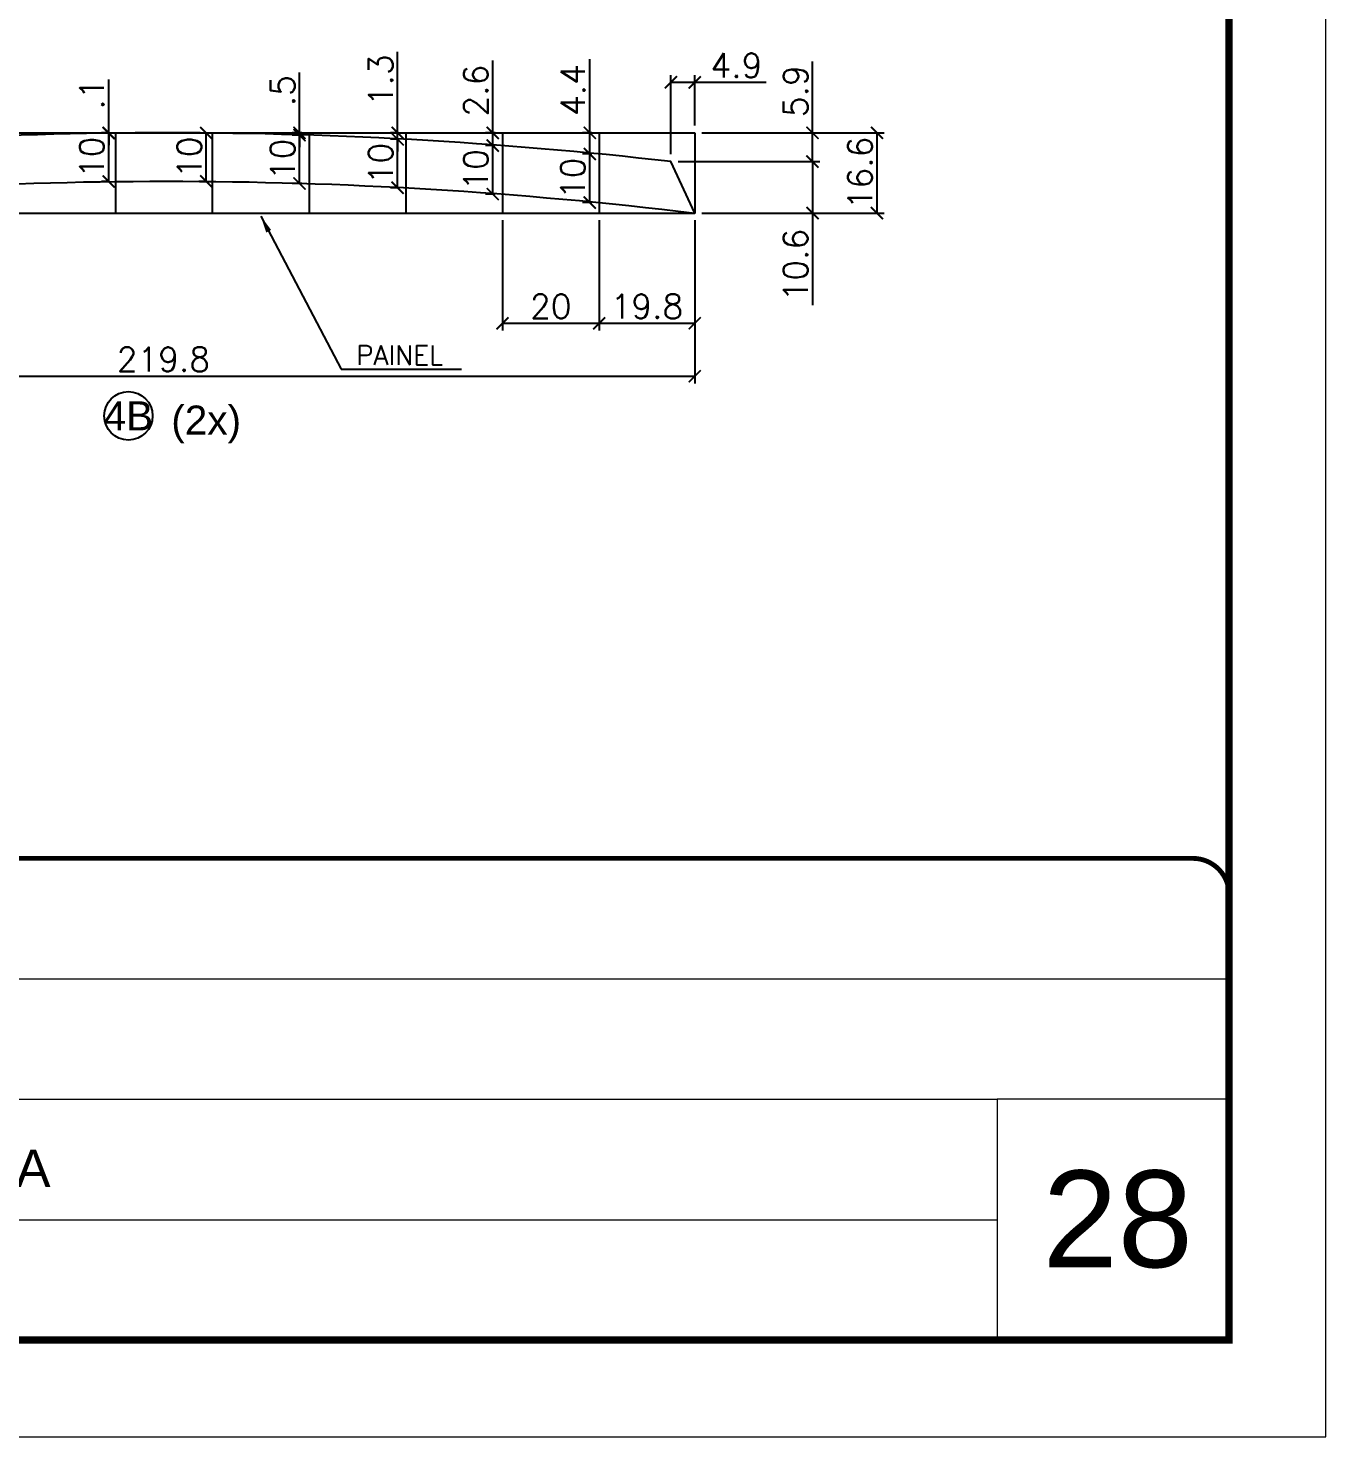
# Model space of a CAD drawing. Extents: x -15895 to 12929, y -2522 to 15173.
# Drawn here: x 9026 to 9563, y 6666 to 7249 of the extents above; entities that cross this region are included whole.
import ezdxf
from ezdxf.enums import TextEntityAlignment as Align

# ---------------------------------------------------------------- set-up
doc = ezdxf.new("R2010")
doc.units = 0
doc.header["$PDMODE"] = 35
doc.header["$PDSIZE"] = -10
doc.linetypes.add('CONTINUO', pattern=[0])
doc.linetypes.add('DASHED', pattern=[0.75, 0.5, -0.25])
for name, color, linetype, lineweight in [('CARIMBO', 255, 'Continuous', 9), ('Folhas', 255, 'Continuous', 9), ('SARRAFO DE PRESSAO', 251, 'DASHED', 9)]:
    doc.layers.add(name, color=color, linetype=linetype, lineweight=lineweight)
doc.layers.add('COTA', color=241, linetype='Continuous')
doc.layers.add('Romaneio', color=10, linetype='Continuous')
doc.styles.add('ARIAL', font='arial.ttf')
doc.styles.add('COTA TECNICA', font='techl___.ttf', dxfattribs={"height": 10})
doc.styles.add('Romans', font='romans.shx')
doc.dimstyles.new('Cota Seção (2x)', dxfattribs={"dimtxt": 10, "dimasz": 5, "dimexe": 3, "dimexo": 3, "dimgap": 2, "dimtad": 3, "dimdec": 1, "dimlfac": 0.5, "dimzin": 12, "dimdsep": 46, "dimtxsty": 'Romans', "dimblk": 'ARCHTICK', "dimcen": 0, "dimclrd": 4, "dimclre": 4, "dimclrt": 1, "dimadec": 1, "dimazin": 3, "dimtfac": 1, "dimtdec": 1, "dimtmove": 0, "dimatfit": 3, "dimldrblk": 'OBLIQUE', "dimfxl": 1, "dimtolj": 1, "dimtzin": 12, "dimarcsym": 0})
doc.dimstyles.new('PAINEL', dxfattribs={"dimtxt": 10, "dimasz": 3, "dimexe": 3, "dimexo": 3, "dimgap": 3, "dimtad": 1, "dimdec": 1, "dimzin": 12, "dimdsep": 46, "dimtxsty": 'COTA TECNICA', "dimblk1": 'OBLIQUE', "dimblk2": 'OBLIQUE', "dimsah": 1, "dimcen": 0.9, "dimclrd": 4, "dimclre": 4, "dimclrt": 240, "dimadec": 1, "dimazin": 3, "dimtfac": 1, "dimtdec": 1, "dimtmove": 0, "dimatfit": 3, "dimfxl": 1, "dimtolj": 1, "dimtzin": 12, "dimarcsym": 0})

# ---------------------------------------------------------------- blocks, each defined once
blk = doc.blocks.new('9999999999')
at = {"color": 30, "linetype": 'CONTINUO'}
for p, q in [((98564.56, 34379.64), (99583.98, 34379.64)), ((98564.56, 34329.83), (99487.98, 34329.83)), ((99583.98, 34329.83), (99487.98, 34329.83)), ((99487.98, 34329.83), (99487.98, 34230.21)), ((98564.56, 34280.02), (99487.98, 34280.02))]:
    blk.add_line(p, q, dxfattribs=at)
at = {"color": 30, "linetype": 'CONTINUO', "const_width": 2}
blk.add_lwpolyline([(99583.98, 34230.21), (99583.98, 34414.45, 0.414214), (99568.98, 34429.45), (98228.98, 34429.45, 0.414214), (98213.98, 34414.45), (98213.98, 34245.21, 0.414214), (98228.98, 34230.21), (99583.98, 34230.21)], format="xyb", dxfattribs=at)
at = {"layer": 'Folhas'}
blk.add_lwpolyline([(98138.98, 34190.21), (99623.98, 34190.21), (99623.98, 35240.21), (98138.98, 35240.21)], close=True, dxfattribs=at)
at = {"layer": 'Folhas', "color": 30, "const_width": 3}
blk.add_lwpolyline([(98213.98, 34230.21), (99583.98, 34230.21), (99583.98, 35200.21), (98213.98, 35200.21)], close=True, dxfattribs=at)
at = {"color": 7, "linetype": 'Continuous', "ltscale": 5, "style": 'ARIAL'}
blk.add_text('2°PAVIMENTO - 2°ETAPA', height=15.4829, dxfattribs=at).set_placement((98837.68, 34293.51))
blk = doc.blocks.new('_ArchTick')
at = {"color": 0, "linetype": 'ByBlock', "const_width": 0.15}
blk.add_lwpolyline([(-0.5, -0.5), (0.5, 0.5)], dxfattribs=at)
blk = doc.blocks.new('*D1029')
at = {"layer": 'COTA', "color": 4, "lineweight": -2, "transparency": 16777216}
for p, q in [((8862.32, 7169.54), (8862.32, 7102.06)), ((9301.85, 7169.54), (9301.85, 7102.06)), ((8862.32, 7105.06), (9301.85, 7105.06))]:
    blk.add_line(p, q, dxfattribs=at)
at = {"layer": 'Defpoints', "color": 0, "transparency": 16777216}
for p in [(8862.32, 7172.54), (9301.85, 7172.54), (9301.85, 7105.06)]:
    blk.add_point(p, dxfattribs=at)
at = {"layer": 'COTA', "color": 4, "lineweight": -2, "transparency": 16777216, "xscale": 5, "yscale": 5, "zscale": 5, "rotation": 180}
blk.add_blockref('_ArchTick', (8862.32, 7105.06), dxfattribs=at)
at = {"layer": 'COTA', "color": 4, "lineweight": -2, "transparency": 16777216, "xscale": 5, "yscale": 5, "zscale": 5}
blk.add_blockref('_ArchTick', (9301.85, 7105.06), dxfattribs=at)
at = {"layer": 'COTA', "color": 1, "transparency": 16777216, "insert": (9082.09, 7112.06), "char_height": 10, "attachment_point": 5, "style": 'Romans'}
blk.add_mtext('\\A1;219.8', dxfattribs=at)
blk = doc.blocks.new('_Oblique')
at = {"color": 0, "linetype": 'ByBlock', "lineweight": -2}
blk.add_line((-0.5, -0.5), (0.5, 0.5), dxfattribs=at)
blk = doc.blocks.new('*D1033')
at = {"layer": 'COTA', "color": 4, "lineweight": -2, "transparency": 16777216}
for p, q in [((9222.32, 7169.54), (9222.32, 7123.95)), ((9262.32, 7169.54), (9262.32, 7123.95)), ((9222.32, 7126.95), (9262.32, 7126.95))]:
    blk.add_line(p, q, dxfattribs=at)
at = {"layer": 'Defpoints', "color": 0, "transparency": 16777216}
for p in [(9222.32, 7172.54), (9262.32, 7172.54), (9262.32, 7126.95)]:
    blk.add_point(p, dxfattribs=at)
at = {"layer": 'COTA', "color": 4, "lineweight": -2, "transparency": 16777216, "xscale": 5, "yscale": 5, "zscale": 5, "rotation": 180}
blk.add_blockref('_ArchTick', (9222.32, 7126.95), dxfattribs=at)
at = {"layer": 'COTA', "color": 4, "lineweight": -2, "transparency": 16777216, "xscale": 5, "yscale": 5, "zscale": 5}
blk.add_blockref('_ArchTick', (9262.32, 7126.95), dxfattribs=at)
at = {"layer": 'COTA', "color": 1, "transparency": 16777216, "insert": (9242.32, 7133.95), "char_height": 10, "attachment_point": 5, "style": 'Romans'}
blk.add_mtext('\\A1;20', dxfattribs=at)
blk = doc.blocks.new('*D1034')
at = {"layer": 'COTA', "color": 4, "lineweight": -2, "transparency": 16777216}
for p, q in [((9262.32, 7169.54), (9262.32, 7123.95)), ((9301.85, 7169.54), (9301.85, 7123.95)), ((9262.32, 7126.95), (9301.85, 7126.95))]:
    blk.add_line(p, q, dxfattribs=at)
at = {"layer": 'Defpoints', "color": 0, "transparency": 16777216}
for p in [(9262.32, 7172.54), (9301.85, 7172.54), (9301.85, 7126.95)]:
    blk.add_point(p, dxfattribs=at)
at = {"layer": 'COTA', "color": 4, "lineweight": -2, "transparency": 16777216, "xscale": 5, "yscale": 5, "zscale": 5, "rotation": 180}
blk.add_blockref('_ArchTick', (9262.32, 7126.95), dxfattribs=at)
at = {"layer": 'COTA', "color": 4, "lineweight": -2, "transparency": 16777216, "xscale": 5, "yscale": 5, "zscale": 5}
blk.add_blockref('_ArchTick', (9301.85, 7126.95), dxfattribs=at)
at = {"layer": 'COTA', "color": 1, "transparency": 16777216, "insert": (9282.09, 7133.95), "char_height": 10, "attachment_point": 5, "style": 'Romans'}
blk.add_mtext('\\A1;19.8', dxfattribs=at)
blk = doc.blocks.new('*D1045')
at = {"layer": 'COTA', "color": 4, "lineweight": -2, "transparency": 16777216}
for p, q in [((9059.32, 7205.6), (9056.46, 7205.6)), ((9059.46, 7185.6), (9059.46, 7205.6)), ((9059.32, 7185.6), (9056.46, 7185.6))]:
    blk.add_line(p, q, dxfattribs=at)
at = {"layer": 'Defpoints', "color": 0, "transparency": 16777216}
for p in [(9059.46, 7205.6), (9062.32, 7205.6), (9062.32, 7185.6)]:
    blk.add_point(p, dxfattribs=at)
at = {"layer": 'COTA', "color": 4, "lineweight": -2, "transparency": 16777216, "xscale": 5, "yscale": 5, "zscale": 5}
for p, rotation in [((9059.46, 7205.6), 90), ((9059.46, 7185.6), 270)]:
    blk.add_blockref('_ArchTick', p, dxfattribs=dict(at, rotation=rotation))
at = {"layer": 'COTA', "color": 1, "transparency": 16777216, "insert": (9052.46, 7195.6), "char_height": 10, "attachment_point": 5, "rotation": 90, "style": 'Romans'}
blk.add_mtext('\\A1;10', dxfattribs=at)
blk = doc.blocks.new('*D1046')
at = {"layer": 'COTA', "color": 4, "lineweight": -2, "transparency": 16777216}
for p, q in [((9059.46, 7205.71), (9059.46, 7227.8)), ((9059.32, 7205.71), (9056.46, 7205.71)), ((9059.32, 7205.6), (9056.46, 7205.6)), ((9059.46, 7205.6), (9059.46, 7205.71)), ((9059.46, 7205.6), (9059.46, 7200.6))]:
    blk.add_line(p, q, dxfattribs=at)
at = {"layer": 'Defpoints', "color": 0, "transparency": 16777216}
for p in [(9059.46, 7205.71), (9062.32, 7205.71), (9062.32, 7205.6)]:
    blk.add_point(p, dxfattribs=at)
at = {"layer": 'COTA', "color": 4, "lineweight": -2, "transparency": 16777216, "xscale": 5, "yscale": 5, "zscale": 5}
for p, rotation in [((9059.46, 7205.71), 270), ((9059.46, 7205.6), 90)]:
    blk.add_blockref('_ArchTick', p, dxfattribs=dict(at, rotation=rotation))
at = {"layer": 'COTA', "color": 1, "transparency": 16777216, "insert": (9052.46, 7221.75), "char_height": 10, "attachment_point": 5, "rotation": 90, "style": 'Romans'}
blk.add_mtext('\\A1;.1', dxfattribs=at)
blk = doc.blocks.new('*D1047')
at = {"layer": 'COTA', "color": 4, "lineweight": -2, "transparency": 16777216}
for p, q in [((9099.32, 7205.62), (9096.79, 7205.62)), ((9099.79, 7185.62), (9099.79, 7205.62)), ((9099.32, 7185.62), (9096.79, 7185.62))]:
    blk.add_line(p, q, dxfattribs=at)
at = {"layer": 'Defpoints', "color": 0, "transparency": 16777216}
for p in [(9099.79, 7205.62), (9102.32, 7205.62), (9102.32, 7185.62)]:
    blk.add_point(p, dxfattribs=at)
at = {"layer": 'COTA', "color": 4, "lineweight": -2, "transparency": 16777216, "xscale": 5, "yscale": 5, "zscale": 5}
for p, rotation in [((9099.79, 7205.62), 90), ((9099.79, 7185.62), 270)]:
    blk.add_blockref('_ArchTick', p, dxfattribs=dict(at, rotation=rotation))
at = {"layer": 'COTA', "color": 1, "transparency": 16777216, "insert": (9092.79, 7195.62), "char_height": 10, "attachment_point": 5, "rotation": 90, "style": 'Romans'}
blk.add_mtext('\\A1;10', dxfattribs=at)
blk = doc.blocks.new('*D1048')
at = {"layer": 'COTA', "color": 4, "lineweight": -2, "transparency": 16777216}
for p, q in [((9139.32, 7204.77), (9135.39, 7204.77)), ((9138.39, 7184.76), (9138.39, 7204.77)), ((9139.32, 7184.76), (9135.39, 7184.76))]:
    blk.add_line(p, q, dxfattribs=at)
at = {"layer": 'Defpoints', "color": 0, "transparency": 16777216}
for p in [(9138.39, 7204.77), (9142.32, 7204.77), (9142.32, 7184.76)]:
    blk.add_point(p, dxfattribs=at)
at = {"layer": 'COTA', "color": 4, "lineweight": -2, "transparency": 16777216, "xscale": 5, "yscale": 5, "zscale": 5}
for p, rotation in [((9138.39, 7204.77), 90), ((9138.39, 7184.76), 270)]:
    blk.add_blockref('_ArchTick', p, dxfattribs=dict(at, rotation=rotation))
at = {"layer": 'COTA', "color": 1, "transparency": 16777216, "insert": (9131.39, 7194.76), "char_height": 10, "attachment_point": 5, "rotation": 90, "style": 'Romans'}
blk.add_mtext('\\A1;10', dxfattribs=at)
blk = doc.blocks.new('*D1049')
at = {"layer": 'COTA', "color": 4, "lineweight": -2, "transparency": 16777216}
for p, q in [((9138.39, 7205.71), (9138.39, 7230.66)), ((9139.32, 7205.71), (9135.39, 7205.71)), ((9139.32, 7204.77), (9135.39, 7204.77)), ((9138.39, 7204.77), (9138.39, 7205.71)), ((9138.39, 7204.77), (9138.39, 7199.77))]:
    blk.add_line(p, q, dxfattribs=at)
at = {"layer": 'Defpoints', "color": 0, "transparency": 16777216}
for p in [(9138.39, 7205.71), (9142.32, 7205.71), (9142.32, 7204.77)]:
    blk.add_point(p, dxfattribs=at)
at = {"layer": 'COTA', "color": 4, "lineweight": -2, "transparency": 16777216, "xscale": 5, "yscale": 5, "zscale": 5}
for p, rotation in [((9138.39, 7205.71), 270), ((9138.39, 7204.77), 90)]:
    blk.add_blockref('_ArchTick', p, dxfattribs=dict(at, rotation=rotation))
at = {"layer": 'COTA', "color": 1, "transparency": 16777216, "insert": (9131.39, 7223.18), "char_height": 10, "attachment_point": 5, "rotation": 90, "style": 'Romans'}
blk.add_mtext('\\A1;.5', dxfattribs=at)
blk = doc.blocks.new('*D1050')
at = {"layer": 'COTA', "color": 4, "lineweight": -2, "transparency": 16777216}
for p, q in [((9179.32, 7203.05), (9175.97, 7203.05)), ((9178.97, 7183.02), (9178.97, 7203.05)), ((9179.32, 7183.02), (9175.97, 7183.02))]:
    blk.add_line(p, q, dxfattribs=at)
at = {"layer": 'Defpoints', "color": 0, "transparency": 16777216}
for p in [(9178.97, 7203.05), (9182.32, 7203.05), (9182.32, 7183.02)]:
    blk.add_point(p, dxfattribs=at)
at = {"layer": 'COTA', "color": 4, "lineweight": -2, "transparency": 16777216, "xscale": 5, "yscale": 5, "zscale": 5}
for p, rotation in [((9178.97, 7203.05), 90), ((9178.97, 7183.02), 270)]:
    blk.add_blockref('_ArchTick', p, dxfattribs=dict(at, rotation=rotation))
at = {"layer": 'COTA', "color": 1, "transparency": 16777216, "insert": (9171.97, 7193.03), "char_height": 10, "attachment_point": 5, "rotation": 90, "style": 'Romans'}
blk.add_mtext('\\A1;10', dxfattribs=at)
blk = doc.blocks.new('*D1051')
at = {"layer": 'COTA', "color": 4, "lineweight": -2, "transparency": 16777216}
for p, q in [((9178.97, 7205.71), (9178.97, 7239.23)), ((9179.32, 7205.71), (9175.97, 7205.71)), ((9179.32, 7203.05), (9175.97, 7203.05)), ((9178.97, 7203.05), (9178.97, 7205.71)), ((9178.97, 7203.05), (9178.97, 7198.05))]:
    blk.add_line(p, q, dxfattribs=at)
at = {"layer": 'Defpoints', "color": 0, "transparency": 16777216}
for p in [(9178.97, 7205.71), (9182.32, 7205.71), (9182.32, 7203.05)]:
    blk.add_point(p, dxfattribs=at)
at = {"layer": 'COTA', "color": 4, "lineweight": -2, "transparency": 16777216, "xscale": 5, "yscale": 5, "zscale": 5}
for p, rotation in [((9178.97, 7205.71), 270), ((9178.97, 7203.05), 90)]:
    blk.add_blockref('_ArchTick', p, dxfattribs=dict(at, rotation=rotation))
at = {"layer": 'COTA', "color": 1, "transparency": 16777216, "insert": (9171.97, 7227.47), "char_height": 10, "attachment_point": 5, "rotation": 90, "style": 'Romans'}
blk.add_mtext('\\A1;1.3', dxfattribs=at)
blk = doc.blocks.new('*D1052')
at = {"layer": 'COTA', "color": 4, "lineweight": -2, "transparency": 16777216}
for p, q in [((9219.32, 7200.45), (9215.32, 7200.45)), ((9218.32, 7180.4), (9218.32, 7200.45)), ((9219.32, 7180.4), (9215.32, 7180.4))]:
    blk.add_line(p, q, dxfattribs=at)
at = {"layer": 'Defpoints', "color": 0, "transparency": 16777216}
for p in [(9218.32, 7200.45), (9222.32, 7200.45), (9222.32, 7180.4)]:
    blk.add_point(p, dxfattribs=at)
at = {"layer": 'COTA', "color": 4, "lineweight": -2, "transparency": 16777216, "xscale": 5, "yscale": 5, "zscale": 5}
for p, rotation in [((9218.32, 7200.45), 90), ((9218.32, 7180.4), 270)]:
    blk.add_blockref('_ArchTick', p, dxfattribs=dict(at, rotation=rotation))
at = {"layer": 'COTA', "color": 1, "transparency": 16777216, "insert": (9211.32, 7190.43), "char_height": 10, "attachment_point": 5, "rotation": 90, "style": 'Romans'}
blk.add_mtext('\\A1;10', dxfattribs=at)
blk = doc.blocks.new('*D1053')
at = {"layer": 'COTA', "color": 4, "lineweight": -2, "transparency": 16777216}
for p, q in [((9218.32, 7205.71), (9218.32, 7235.66)), ((9219.32, 7205.71), (9215.32, 7205.71)), ((9218.32, 7200.45), (9218.32, 7205.71)), ((9219.32, 7200.45), (9215.32, 7200.45))]:
    blk.add_line(p, q, dxfattribs=at)
at = {"layer": 'Defpoints', "color": 0, "transparency": 16777216}
for p in [(9218.32, 7205.71), (9222.32, 7205.71), (9222.32, 7200.45)]:
    blk.add_point(p, dxfattribs=at)
at = {"layer": 'COTA', "color": 4, "lineweight": -2, "transparency": 16777216, "xscale": 5, "yscale": 5, "zscale": 5}
for p, rotation in [((9218.32, 7205.71), 90), ((9218.32, 7200.45), 270)]:
    blk.add_blockref('_ArchTick', p, dxfattribs=dict(at, rotation=rotation))
at = {"layer": 'COTA', "color": 1, "transparency": 16777216, "insert": (9211.32, 7223.18), "char_height": 10, "attachment_point": 5, "rotation": 90, "style": 'Romans'}
blk.add_mtext('\\A1;2.6', dxfattribs=at)
blk = doc.blocks.new('*D1054')
at = {"layer": 'COTA', "color": 4, "lineweight": -2, "transparency": 16777216}
for p, q in [((9259.32, 7196.98), (9255.46, 7196.98)), ((9258.46, 7176.89), (9258.46, 7196.98)), ((9259.32, 7176.89), (9255.46, 7176.89))]:
    blk.add_line(p, q, dxfattribs=at)
at = {"layer": 'Defpoints', "color": 0, "transparency": 16777216}
for p in [(9258.46, 7196.98), (9262.32, 7196.98), (9262.32, 7176.89)]:
    blk.add_point(p, dxfattribs=at)
at = {"layer": 'COTA', "color": 4, "lineweight": -2, "transparency": 16777216, "xscale": 5, "yscale": 5, "zscale": 5}
for p, rotation in [((9258.46, 7196.98), 90), ((9258.46, 7176.89), 270)]:
    blk.add_blockref('_ArchTick', p, dxfattribs=dict(at, rotation=rotation))
at = {"layer": 'COTA', "color": 1, "transparency": 16777216, "insert": (9251.46, 7186.93), "char_height": 10, "attachment_point": 5, "rotation": 90, "style": 'Romans'}
blk.add_mtext('\\A1;10', dxfattribs=at)
blk = doc.blocks.new('*D1055')
at = {"layer": 'COTA', "color": 4, "lineweight": -2, "transparency": 16777216}
for p, q in [((9258.46, 7205.71), (9258.46, 7236.13)), ((9259.32, 7205.71), (9255.46, 7205.71)), ((9258.46, 7196.98), (9258.46, 7205.71)), ((9259.32, 7196.98), (9255.46, 7196.98))]:
    blk.add_line(p, q, dxfattribs=at)
at = {"layer": 'Defpoints', "color": 0, "transparency": 16777216}
for p in [(9258.46, 7205.71), (9262.32, 7205.71), (9262.32, 7196.98)]:
    blk.add_point(p, dxfattribs=at)
at = {"layer": 'COTA', "color": 4, "lineweight": -2, "transparency": 16777216, "xscale": 5, "yscale": 5, "zscale": 5}
for p, rotation in [((9258.46, 7205.71), 90), ((9258.46, 7196.98), 270)]:
    blk.add_blockref('_ArchTick', p, dxfattribs=dict(at, rotation=rotation))
at = {"layer": 'COTA', "color": 1, "transparency": 16777216, "insert": (9251.46, 7223.42), "char_height": 10, "attachment_point": 5, "rotation": 90, "style": 'Romans'}
blk.add_mtext('\\A1;4.4', dxfattribs=at)
blk = doc.blocks.new('*D1056')
at = {"layer": 'COTA', "color": 4, "lineweight": -2, "transparency": 16777216}
for p, q in [((9292, 7196.84), (9292, 7229.62)), ((9292, 7226.62), (9301.85, 7226.62)), ((9301.85, 7208.71), (9301.85, 7229.62)), ((9301.85, 7226.62), (9331.33, 7226.62))]:
    blk.add_line(p, q, dxfattribs=at)
at = {"layer": 'Defpoints', "color": 0, "transparency": 16777216}
for p in [(9301.85, 7226.62), (9301.85, 7205.71), (9292, 7193.84)]:
    blk.add_point(p, dxfattribs=at)
at = {"layer": 'COTA', "color": 4, "lineweight": -2, "transparency": 16777216, "xscale": 5, "yscale": 5, "zscale": 5, "rotation": 180}
blk.add_blockref('_ArchTick', (9292, 7226.62), dxfattribs=at)
at = {"layer": 'COTA', "color": 4, "lineweight": -2, "transparency": 16777216, "xscale": 5, "yscale": 5, "zscale": 5}
blk.add_blockref('_ArchTick', (9301.85, 7226.62), dxfattribs=at)
at = {"layer": 'COTA', "color": 1, "transparency": 16777216, "insert": (9319.09, 7233.62), "char_height": 10, "attachment_point": 5, "style": 'Romans'}
blk.add_mtext('\\A1;4.9', dxfattribs=at)
blk = doc.blocks.new('*D1057')
at = {"layer": 'COTA', "color": 4, "lineweight": -2, "transparency": 16777216}
for p, q in [((9295, 7193.84), (9353.56, 7193.84)), ((9350.56, 7193.84), (9350.56, 7172.54)), ((9304.85, 7172.54), (9353.56, 7172.54)), ((9350.56, 7172.54), (9350.56, 7134.49))]:
    blk.add_line(p, q, dxfattribs=at)
at = {"layer": 'Defpoints', "color": 0, "transparency": 16777216}
for p in [(9292, 7193.84), (9301.85, 7172.54), (9350.56, 7172.54)]:
    blk.add_point(p, dxfattribs=at)
at = {"layer": 'COTA', "color": 4, "lineweight": -2, "transparency": 16777216, "xscale": 5, "yscale": 5, "zscale": 5}
for p, rotation in [((9350.56, 7193.84), 90), ((9350.56, 7172.54), 270)]:
    blk.add_blockref('_ArchTick', p, dxfattribs=dict(at, rotation=rotation))
at = {"layer": 'COTA', "color": 1, "transparency": 16777216, "insert": (9343.56, 7151.02), "char_height": 10, "attachment_point": 5, "rotation": 90, "style": 'Romans'}
blk.add_mtext('\\A1;10.6', dxfattribs=at)
blk = doc.blocks.new('*D1058')
at = {"layer": 'COTA', "color": 4, "lineweight": -2, "transparency": 16777216}
for p, q in [((9350.56, 7205.71), (9350.56, 7235.18)), ((9304.85, 7205.71), (9353.56, 7205.71)), ((9350.56, 7193.84), (9350.56, 7205.71)), ((9295, 7193.84), (9353.56, 7193.84))]:
    blk.add_line(p, q, dxfattribs=at)
at = {"layer": 'Defpoints', "color": 0, "transparency": 16777216}
for p in [(9301.85, 7205.71), (9350.56, 7205.71), (9292, 7193.84)]:
    blk.add_point(p, dxfattribs=at)
at = {"layer": 'COTA', "color": 4, "lineweight": -2, "transparency": 16777216, "xscale": 5, "yscale": 5, "zscale": 5}
for p, rotation in [((9350.56, 7205.71), 90), ((9350.56, 7193.84), 270)]:
    blk.add_blockref('_ArchTick', p, dxfattribs=dict(at, rotation=rotation))
at = {"layer": 'COTA', "color": 1, "transparency": 16777216, "insert": (9343.56, 7222.94), "char_height": 10, "attachment_point": 5, "rotation": 90, "style": 'Romans'}
blk.add_mtext('\\A1;5.9', dxfattribs=at)
blk = doc.blocks.new('*D1059')
at = {"layer": 'COTA', "color": 4, "lineweight": -2, "transparency": 16777216}
for p, q in [((9304.85, 7205.71), (9380.23, 7205.71)), ((9377.23, 7205.71), (9377.23, 7172.54)), ((9304.85, 7172.54), (9380.23, 7172.54))]:
    blk.add_line(p, q, dxfattribs=at)
at = {"layer": 'Defpoints', "color": 0, "transparency": 16777216}
for p in [(9301.85, 7205.71), (9301.85, 7172.54), (9377.23, 7172.54)]:
    blk.add_point(p, dxfattribs=at)
at = {"layer": 'COTA', "color": 4, "lineweight": -2, "transparency": 16777216, "xscale": 5, "yscale": 5, "zscale": 5}
for p, rotation in [((9377.23, 7205.71), 90), ((9377.23, 7172.54), 270)]:
    blk.add_blockref('_ArchTick', p, dxfattribs=dict(at, rotation=rotation))
at = {"layer": 'COTA', "color": 1, "transparency": 16777216, "insert": (9370.23, 7189.12), "char_height": 10, "attachment_point": 5, "rotation": 90, "style": 'Romans'}
blk.add_mtext('\\A1;16.6', dxfattribs=at)

msp = doc.modelspace()

# ---------------------------------------------------------------- linework, layer by layer
at = {"linetype": 'Continuous'}
msp.add_lwpolyline([(8862.32, 7192.4), (8864.73, 7172.54, -0.060286), (9301.85, 7172.54), (9292, 7193.84, 0.058602)], format="xyb", close=True, dxfattribs=at)
at = {"layer": 'COTA'}
for p, q in [((8862.32, 7205.71), (9301.85, 7205.71)), ((9062.32, 7205.71), (9062.32, 7172.54)), ((9102.32, 7205.71), (9102.32, 7172.54)), ((9142.32, 7205.71), (9142.32, 7172.54)), ((9182.32, 7205.71), (9182.32, 7172.54)), ((9222.32, 7205.71), (9222.32, 7172.54)), ((9262.32, 7205.71), (9262.32, 7172.54)), ((9301.85, 7205.71), (9301.85, 7172.54)), ((8862.32, 7172.54), (9301.85, 7172.54))]:
    msp.add_line(p, q, dxfattribs=at)
at = {"layer": 'Romaneio', "color": 1, "linetype": 'ByBlock'}
msp.add_circle((9067.61, 7088.68), 10, dxfattribs=at)

# ---------------------------------------------------------------- block references
at = {"layer": 'SARRAFO DE PRESSAO', "color": 6, "linetype": 'ByBlock'}
msp.add_blockref('9999999999', (-90061.11, -27523.8), dxfattribs=at)

# ---------------------------------------------------------------- texts
at = {"color": 240, "insert": (9197.78, 7109.79), "char_height": 8, "attachment_point": 9, "style": 'Romans'}
msp.add_mtext('\\A1;PAINEL', dxfattribs=at)
at = {"layer": 'CARIMBO', "style": 'ARIAL'}
msp.add_text('28', height=40, dxfattribs=at).set_placement((9445.73, 6736.55))
at = {"layer": 'Romaneio', "color": 255, "linetype": 'ByBlock', "style": 'ARIAL'}
for s, p in [('4B', (9067.61, 7088.68)), ('(2x)', (9099.78, 7086.93))]:
    msp.add_text(s, height=12, dxfattribs=at).set_placement(p, align=Align.MIDDLE_CENTER)

# ---------------------------------------------------------------- dimensions: what is measured, and where the dimension line sits
at = {"layer": 'COTA'}
for base, p1, p2, picture, middle in [((9178.97, 7205.71), (9182.32, 7203.05), (9182.32, 7205.71), '*D1051', (9171.97, 7227.47)), ((9258.46, 7205.71), (9262.32, 7196.98), (9262.32, 7205.71), '*D1055', (9251.46, 7223.42)), ((9138.39, 7205.71), (9142.32, 7204.77), (9142.32, 7205.71), '*D1049', (9131.39, 7223.18)), ((9218.32, 7205.71), (9222.32, 7200.45), (9222.32, 7205.71), '*D1053', (9211.32, 7223.18)), ((9350.56, 7205.71), (9292, 7193.84), (9301.85, 7205.71), '*D1058', (9343.56, 7222.94)), ((9059.46, 7205.71), (9062.32, 7205.6), (9062.32, 7205.71), '*D1046', (9052.46, 7221.75)), ((9059.46, 7205.6), (9062.32, 7185.6), (9062.32, 7205.6), '*D1045', (9052.46, 7195.6)), ((9099.79, 7205.62), (9102.32, 7185.62), (9102.32, 7205.62), '*D1047', (9092.79, 7195.62)), ((9138.39, 7204.77), (9142.32, 7184.76), (9142.32, 7204.77), '*D1048', (9131.39, 7194.76)), ((9377.23, 7172.54), (9301.85, 7205.71), (9301.85, 7172.54), '*D1059', (9370.23, 7189.12)), ((9178.97, 7203.05), (9182.32, 7183.02), (9182.32, 7203.05), '*D1050', (9171.97, 7193.03)), ((9218.32, 7200.45), (9222.32, 7180.4), (9222.32, 7200.45), '*D1052', (9211.32, 7190.43)), ((9258.46, 7196.98), (9262.32, 7176.89), (9262.32, 7196.98), '*D1054', (9251.46, 7186.93)), ((9350.5593, 7172.5401), (9291.9952, 7193.8372), (9301.8526, 7172.5401), '*D1057', (9343.5593, 7151.0163))]:
    dim = msp.add_linear_dim(base=base, p1=p1, p2=p2, angle=90, dimstyle='Cota Seção (2x)', dxfattribs=at)
    dim.commit()
    dim.dimension.update_dxf_attribs({"geometry": picture, "text_midpoint": middle})
for base, p1, p2, picture, middle in [((9301.85, 7226.62), (9292, 7193.84), (9301.85, 7205.71), '*D1056', (9319.09, 7233.62)), ((9301.85, 7105.06), (8862.32, 7172.54), (9301.85, 7172.54), '*D1029', (9082.09, 7112.06)), ((9262.32, 7126.95), (9222.32, 7172.54), (9262.32, 7172.54), '*D1033', (9242.32, 7133.95))]:
    dim = msp.add_linear_dim(base=base, p1=p1, p2=p2, dimstyle='Cota Seção (2x)', dxfattribs=at)
    dim.commit()
    dim.dimension.update_dxf_attribs({"geometry": picture, "text_midpoint": middle})
dim = msp.add_linear_dim(base=(9301.85, 7126.95), p1=(9262.32, 7172.54), p2=(9301.85, 7172.54), dimstyle='Cota Seção (2x)', override={"dimtmove": 1}, dxfattribs=at)
dim.commit()
dim.dimension.update_dxf_attribs({"geometry": '*D1034', "text_midpoint": (9282.09, 7133.95)})

# ---------------------------------------------------------------- leaders
at = {"annotation_type": 0, "has_hookline": 1, "hookline_direction": 1, "horizontal_direction": (-1, 0, 0)}
msp.add_leader([(9122.38, 7171.21), (9155.68, 7107.94), (9201.37, 7107.94)], dimstyle='PAINEL', override={"dimasz": 7}, dxfattribs=at)

doc.saveas('drawing.dxf')
